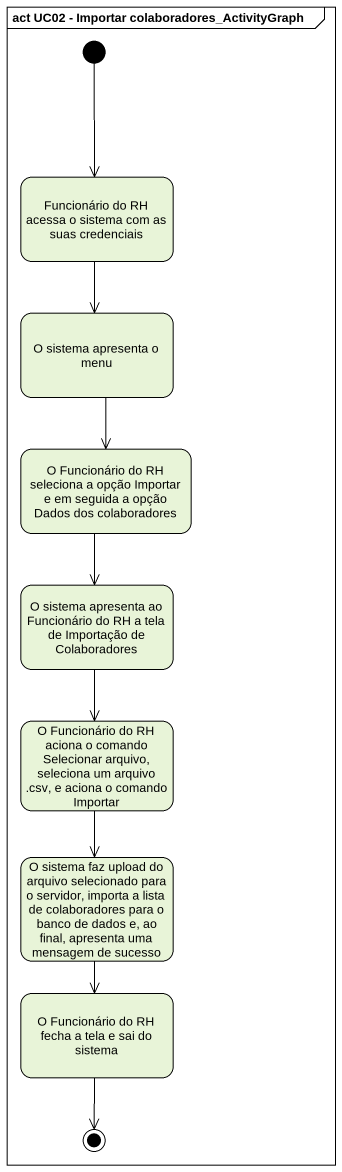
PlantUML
@startuml
mainframe act UC02 - Importar colaboradores_ActivityGraph
hide empty description
state "Funcionário do RH acessa o sistema com as suas credenciais" as Funcionário_do_RH_acessa_o
state "O sistema apresenta o menu" as O_sistema_apresenta_o_menu
state "O Funcionário do RH seleciona a opção Importar e em seguida a opção Dados dos colaboradores" as O_Funcionário_do_RH
state "O sistema apresenta ao Funcionário do RH a tela de Importação de Colaboradores" as O_sistema_apresenta_ao
state "O Funcionário do RH aciona o comando Selecionar arquivo, seleciona um arquivo .csv, e aciona o comando Importar" as O_Funcionário_do_RH_aciona
state "O sistema faz upload do arquivo selecionado para o servidor, importa a lista de colaboradores para o banco de dados e, ao final, apresenta uma mensagem de sucesso" as O_sistema_faz_upload_do
state "O Funcionário do RH fecha a tela e sai do sistema" as O_Funcionário_do_RH_fecha_a
[*] --> Funcionário_do_RH_acessa_o
Funcionário_do_RH_acessa_o --> O_sistema_apresenta_o_menu
O_sistema_apresenta_o_menu --> O_Funcionário_do_RH
O_Funcionário_do_RH --> O_sistema_apresenta_ao
O_sistema_apresenta_ao --> O_Funcionário_do_RH_aciona
O_Funcionário_do_RH_aciona --> O_sistema_faz_upload_do
O_sistema_faz_upload_do --> O_Funcionário_do_RH_fecha_a
O_Funcionário_do_RH_fecha_a --> [*]
@enduml
